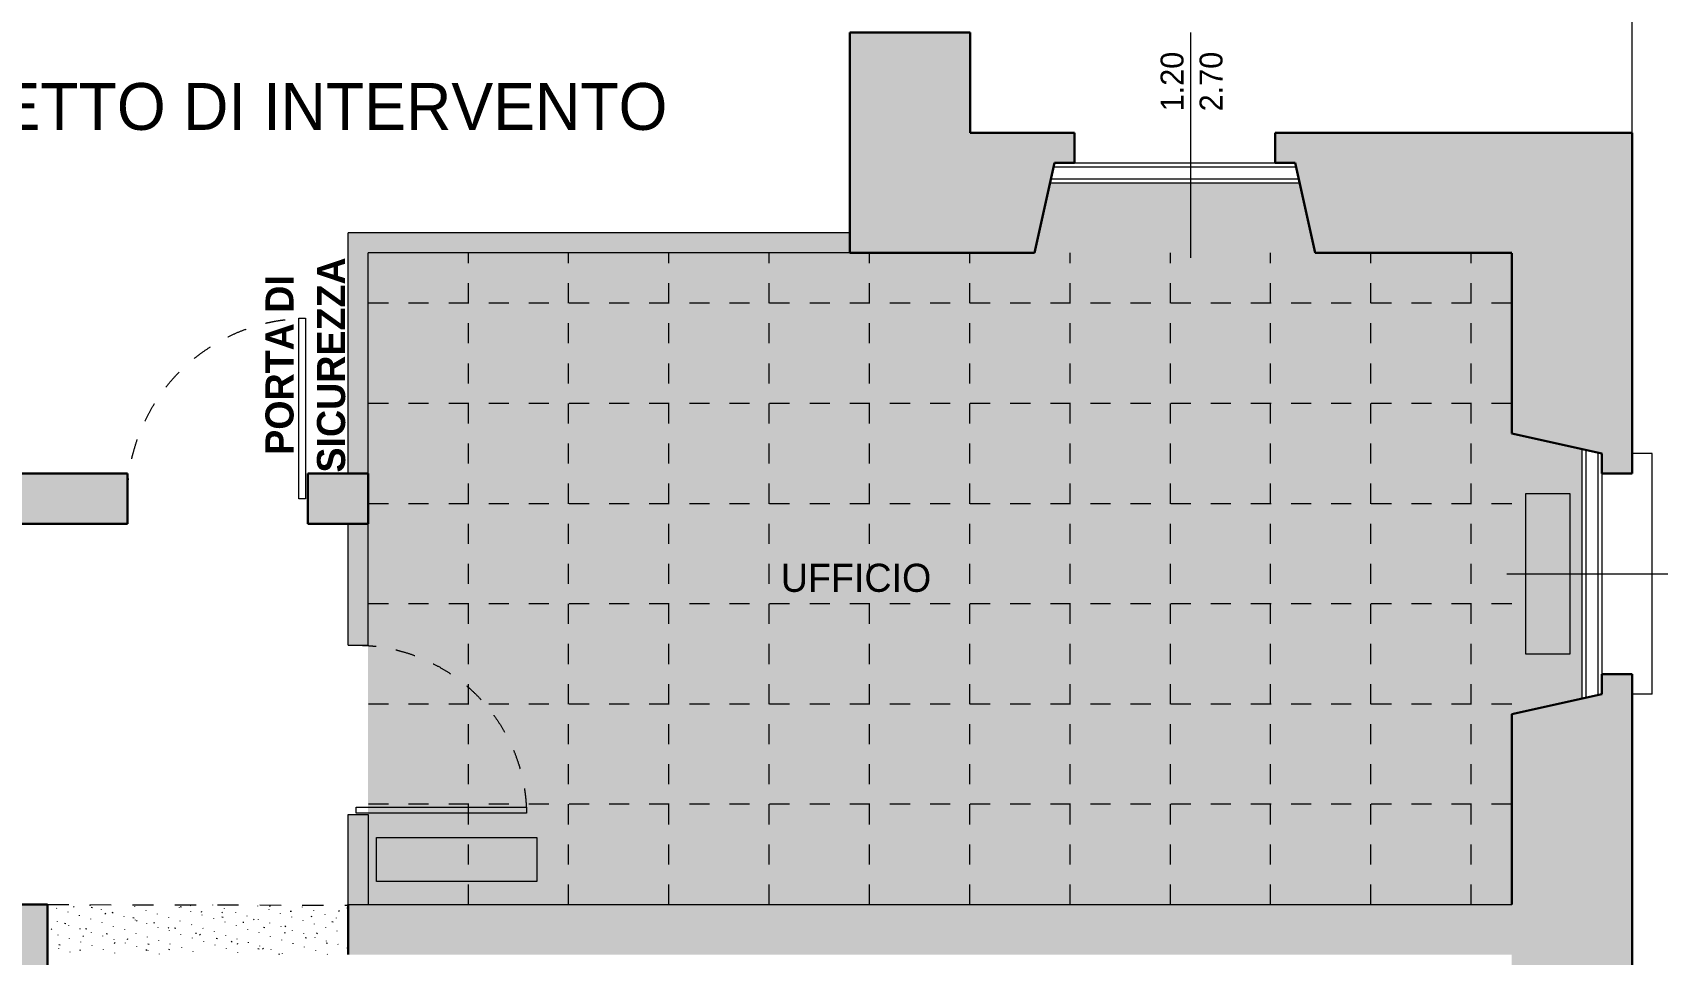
# Model space of a CAD drawing. Header units: metres. Extents: x 106 to 148.5, y -12.7 to 30.
# Drawn here: x 136.16 to 144.26, y 16.44 to 21.04 of the extents above; entities that cross this region are included whole.
import ezdxf

# ---------------------------------------------------------------- set-up
doc = ezdxf.new("R2010")
doc.units = ezdxf.units.M
doc.header["$LTSCALE"] = 0.508
doc.linetypes.add('STYLE_01', pattern=[0.416641, 0.208282, -0.208359])
doc.linetypes.add('STYLE_05', pattern=[0.208282, 0.069427, -0.138855])
doc.layers.add('Campiture', color=7, linetype='Continuous')
doc.layers.add('Palazzina IT', color=7, linetype='Continuous')
doc.styles.add('Century Gothic', font='GOTHIC.TTF')
doc.styles.add('Stylus BT', font='stylu.ttf')
doc.styles.add('Stylus BT (bold)', font='')
doc.styles.get('Stylus BT (bold)').set_extended_font_data('Stylus BT', bold=True)

# ---------------------------------------------------------------- blocks, each defined once
blk = doc.blocks.new('Gruppo')
at = {"color": 253, "linetype": 'Continuous', "lineweight": 13}
for p, q in [((-28.7604, 136.191), (-28.7605, 136.1927)), ((-28.2569, 136.1949), (-28.2608, 136.191)), ((-28.1476, 136.1941), (-28.1477, 136.1958)), ((-28.9269, 136.1781), (-28.927, 136.1798)), ((-28.9234, 136.1116), (-28.9235, 136.1133)), ((-28.8702, 136.1602), (-28.8703, 136.1619)), ((-28.8394, 136.188), (-28.8433, 136.1841)), ((-28.8136, 136.1424), (-28.8136, 136.1441)), ((-28.7569, 136.1245), (-28.757, 136.1263)), ((-28.7488, 136.1823), (-28.7547, 136.1837)), ((-28.7037, 136.1731), (-28.7038, 136.1749)), ((-28.6822, 136.1534), (-28.6861, 136.1494)), ((-28.6449, 136.1564), (-28.6508, 136.1578)), ((-28.6471, 136.1553), (-28.6472, 136.157)), ((-28.5904, 136.1375), (-28.5905, 136.1392)), ((-28.541, 136.1305), (-28.547, 136.1319)), ((-28.5372, 136.1861), (-28.5373, 136.1878)), ((-28.5337, 136.1196), (-28.5338, 136.1213)), ((-28.525, 136.1187), (-28.5289, 136.1148)), ((-28.4806, 136.1682), (-28.4807, 136.1699)), ((-28.4239, 136.1504), (-28.424, 136.1521)), ((-28.3673, 136.1325), (-28.3673, 136.1343)), ((-28.3141, 136.1811), (-28.3142, 136.1829)), ((-28.3106, 136.1147), (-28.3107, 136.1164)), ((-28.3046, 136.1853), (-28.3106, 136.1868)), ((-28.2574, 136.1633), (-28.2575, 136.165)), ((-28.2008, 136.1594), (-28.2067, 136.1609)), ((-28.2008, 136.1455), (-28.2008, 136.1472)), ((-28.1441, 136.1276), (-28.1442, 136.1293)), ((-28.0997, 136.1603), (-28.1036, 136.1564)), ((-28.0969, 136.1335), (-28.1028, 136.135)), ((-28.0909, 136.1762), (-28.091, 136.1779)), ((-28.0874, 136.1098), (-28.0875, 136.1115)), ((-28.0343, 136.1584), (-28.0344, 136.1601)), ((-27.9776, 136.1405), (-27.9777, 136.1423)), ((-27.9425, 136.1256), (-27.9464, 136.1217)), ((-27.9244, 136.1891), (-27.9245, 136.1909)), ((-27.9209, 136.1227), (-27.921, 136.1244)), ((-27.8678, 136.1713), (-27.8679, 136.173)), ((-27.8605, 136.1883), (-27.8664, 136.1898)), ((-27.8111, 136.1535), (-27.8112, 136.1552)), ((-27.7566, 136.1624), (-27.7625, 136.1639)), ((-27.7544, 136.1356), (-27.7545, 136.1373)), ((-27.7013, 136.1842), (-27.7014, 136.1859)), ((-27.6978, 136.1178), (-27.6979, 136.1195)), ((-27.6527, 136.1365), (-27.6587, 136.138)), ((-27.6446, 136.1664), (-27.6447, 136.1681)), ((-27.588, 136.1485), (-27.588, 136.1503)), ((-27.5489, 136.1106), (-27.5548, 136.1121)), ((-27.5313, 136.1307), (-27.5314, 136.1324)), ((-27.5172, 136.1672), (-27.5211, 136.1633)), ((-27.4781, 136.1793), (-27.4782, 136.181)), ((-27.4746, 136.1129), (-27.4747, 136.1146)), ((-28.9503, 136.0771), (-28.9542, 136.0732)), ((-28.9199, 136.0452), (-28.92, 136.0469)), ((-28.8813, 136.1015), (-28.8872, 136.103)), ((-28.8667, 136.0938), (-28.8668, 136.0955)), ((-28.8633, 136.0273), (-28.8633, 136.0291)), ((-28.8101, 136.0759), (-28.8102, 136.0777)), ((-28.7931, 136.0425), (-28.797, 136.0386)), ((-28.7774, 136.0756), (-28.7834, 136.0771)), ((-28.7534, 136.0581), (-28.7535, 136.0598)), ((-28.7002, 136.1067), (-28.7003, 136.1084)), ((-28.6968, 136.0403), (-28.6968, 136.042)), ((-28.6736, 136.0497), (-28.6795, 136.0512)), ((-28.6436, 136.0889), (-28.6437, 136.0906)), ((-28.5869, 136.071), (-28.587, 136.0727)), ((-28.5303, 136.0532), (-28.5304, 136.0549)), ((-28.4771, 136.1018), (-28.4772, 136.1035)), ((-28.4736, 136.0353), (-28.4737, 136.0371)), ((-28.4372, 136.1046), (-28.4431, 136.106)), ((-28.4204, 136.0839), (-28.4205, 136.0857)), ((-28.3678, 136.084), (-28.3717, 136.0801)), ((-28.3638, 136.0661), (-28.3639, 136.0678)), ((-28.3333, 136.0787), (-28.3392, 136.0801)), ((-28.3071, 136.0483), (-28.3072, 136.05)), ((-28.2539, 136.0969), (-28.254, 136.0986)), ((-28.2505, 136.0304), (-28.2505, 136.0321)), ((-28.2294, 136.0528), (-28.2354, 136.0542)), ((-28.2106, 136.0494), (-28.2145, 136.0455)), ((-28.1973, 136.079), (-28.1974, 136.0807)), ((-28.1406, 136.0612), (-28.1407, 136.0629)), ((-28.084, 136.0433), (-28.084, 136.0451)), ((-28.0308, 136.0919), (-28.0309, 136.0937)), ((-27.993, 136.1076), (-27.999, 136.1091)), ((-27.9741, 136.0741), (-27.9742, 136.0758)), ((-27.9175, 136.0563), (-27.9175, 136.058)), ((-27.8891, 136.0817), (-27.8951, 136.0832)), ((-27.8643, 136.1049), (-27.8644, 136.1066)), ((-27.8608, 136.0384), (-27.8609, 136.0401)), ((-27.8076, 136.087), (-27.8077, 136.0887)), ((-27.7853, 136.0558), (-27.7912, 136.0573)), ((-27.7853, 136.0909), (-27.7892, 136.087)), ((-27.751, 136.0692), (-27.7511, 136.0709)), ((-27.6943, 136.0513), (-27.6944, 136.053)), ((-27.6814, 136.0299), (-27.6873, 136.0314)), ((-27.6411, 136.0999), (-27.6412, 136.1017)), ((-27.6376, 136.0335), (-27.6377, 136.0352)), ((-27.6281, 136.0563), (-27.632, 136.0524)), ((-27.5845, 136.0821), (-27.5846, 136.0838)), ((-27.5278, 136.0643), (-27.5279, 136.066)), ((-28.9164, 135.9787), (-28.9165, 135.9805)), ((-28.91, 135.9949), (-28.9159, 135.9964)), ((-28.8598, 135.9609), (-28.8599, 135.9626)), ((-28.8061, 135.969), (-28.812, 135.9705)), ((-28.8066, 136.0095), (-28.8067, 136.0112)), ((-28.7499, 135.9917), (-28.75, 135.9934)), ((-28.6933, 135.9738), (-28.6934, 135.9755)), ((-28.6401, 136.0224), (-28.6402, 136.0241)), ((-28.6359, 136.0078), (-28.6398, 136.0039)), ((-28.6366, 135.956), (-28.6367, 135.9577)), ((-28.5834, 136.0046), (-28.5835, 136.0063)), ((-28.5697, 136.0238), (-28.5756, 136.0253)), ((-28.5268, 135.9867), (-28.5269, 135.9885)), ((-28.4787, 135.9731), (-28.4826, 135.9692)), ((-28.4658, 135.9979), (-28.4718, 135.9994)), ((-28.4701, 135.9689), (-28.4702, 135.9706)), ((-28.4169, 136.0175), (-28.417, 136.0192)), ((-28.4135, 135.9511), (-28.4136, 135.9528)), ((-28.362, 135.9721), (-28.3679, 135.9735)), ((-28.3603, 135.9997), (-28.3604, 136.0014)), ((-28.3036, 135.9818), (-28.3037, 135.9835)), ((-28.247, 135.964), (-28.2471, 135.9657)), ((-28.1938, 136.0126), (-28.1939, 136.0143)), ((-28.1371, 135.9947), (-28.1372, 135.9965)), ((-28.1255, 136.0269), (-28.1315, 136.0283)), ((-28.0805, 135.9769), (-28.0806, 135.9786)), ((-28.0534, 136.0147), (-28.0573, 136.0108)), ((-28.0217, 136.001), (-28.0276, 136.0024)), ((-28.0273, 136.0255), (-28.0274, 136.0272)), ((-28.0238, 135.9591), (-28.0239, 135.9608)), ((-27.9706, 136.0077), (-27.9707, 136.0094)), ((-27.9178, 135.9751), (-27.9237, 135.9766)), ((-27.914, 135.9898), (-27.9141, 135.9915)), ((-27.8962, 135.98), (-27.9001, 135.9761)), ((-27.8573, 135.972), (-27.8574, 135.9737)), ((-27.8139, 135.9492), (-27.8199, 135.9507)), ((-27.8041, 136.0206), (-27.8042, 136.0223)), ((-27.8007, 135.9541), (-27.8007, 135.9558)), ((-27.7475, 136.0027), (-27.7476, 136.0044)), ((-27.6908, 135.9849), (-27.6909, 135.9866)), ((-27.6342, 135.967), (-27.6343, 135.9688)), ((-27.5775, 136.004), (-27.5835, 136.0055)), ((-27.581, 136.0157), (-27.5811, 136.0174)), ((-27.5775, 135.9492), (-27.5776, 135.9509)), ((-27.5243, 135.9978), (-27.5244, 135.9995)), ((-27.4744, 135.9783), (-27.4796, 135.9796)), ((-27.4744, 136.0181), (-27.4748, 136.0177))]:
    blk.add_line(p, q, dxfattribs=at)
blk = doc.blocks.new('Gruppo-6')
at = {"color": 251, "linetype": 'Continuous', "lineweight": 15}
blk.add_lwpolyline([(-27.7192, 139.1229), (-27.6865, 139.1229), (-27.6865, 138.2229), (-27.7192, 138.2229)], close=True, dxfattribs=at)
at = {"color": 8, "linetype": 'STYLE_05', "lineweight": 13}
blk.add_open_spline([(-28.5744, 138.2229), (-28.5744, 138.4561), (-28.348, 138.8637), (-27.9521, 139.1102), (-27.7192, 139.1218)], degree=2, dxfattribs=at)
blk = doc.blocks.new('Gruppo-8')
at = {"color": 251, "linetype": 'Continuous', "lineweight": 15}
blk.add_lwpolyline([(-27.4344, 136.684), (-26.5844, 136.684), (-26.5844, 136.6531), (-27.4344, 136.6531)], close=True, dxfattribs=at)
at = {"color": 8, "linetype": 'STYLE_05', "lineweight": 13}
blk.add_open_spline([(-27.4344, 137.4917), (-27.2142, 137.4917), (-26.8292, 137.2778), (-26.5964, 136.9039), (-26.5855, 136.684)], degree=2, dxfattribs=at)

msp = doc.modelspace()

# ---------------------------------------------------------------- hatches: boundary and pattern name
at = {"layer": 'Campiture', "linetype": 'Continuous', "lineweight": 0}
for color, points in [(254, [(133.0846, 23.693), (133.0846, 23.543), (133.1669, 23.543), (133.1846, 23.543), (133.2846, 23.093), (133.4846, 23.093), (133.4846, 21.243), (132.7419, 21.243), (132.7419, 21.143), (133.4846, 21.143), (133.4846, 18.843), (132.7419, 18.843), (132.7419, 18.593), (136.6327, 18.593), (136.6327, 18.843), (133.5846, 18.843), (133.5846, 23.093), (134.6846, 23.093), (134.7846, 23.543), (134.8846, 23.543), (134.8846, 23.693)]), (254, [(140.2348, 21.0439), (140.8348, 21.0439), (140.8348, 20.5439), (141.3548, 20.5439), (141.3548, 20.3939), (141.2548, 20.3939), (141.1548, 19.9439), (137.8327, 19.9439), (137.8327, 17.9868), (137.7327, 17.9868), (137.7327, 18.593), (137.5327, 18.593), (137.5327, 18.843), (137.7327, 18.843), (137.7327, 20.035), (137.7327, 20.0439), (140.2348, 20.0439)]), (254, [(142.3548, 20.5439), (144.1346, 20.5439), (144.1346, 18.843), (143.9846, 18.843), (143.9846, 18.943), (143.5346, 19.043), (143.5346, 19.943), (142.5548, 19.9439), (142.4548, 20.3939), (142.3548, 20.3939)]), (255, [(137.8327, 16.693), (137.8327, 19.9439), (141.1548, 19.9439), (141.2325, 20.2939), (142.477, 20.2939), (142.5548, 19.9439), (143.5348, 19.9439), (143.5346, 19.043), (143.8846, 18.9653), (143.8846, 17.7208), (143.5346, 17.643), (143.5346, 16.693)]), (254, [(143.9846, 17.843), (144.1346, 17.843), (144.1346, 14.743), (143.9846, 14.743), (143.9846, 14.843), (143.5346, 14.943), (143.5346, 16.443), (137.7327, 16.443), (137.7327, 16.69), (137.7327, 16.693), (137.7327, 17.143), (137.8327, 17.143), (137.8327, 16.693), (143.5346, 16.693), (143.5346, 17.643), (143.9846, 17.743)]), (254, [(136.8846, 11.343), (136.8846, 11.493), (136.7846, 11.493), (136.6846, 11.943), (136.2346, 11.943), (136.2346, 16.443), (136.2346, 16.443), (136.2346, 16.693), (134.6846, 16.693), (134.6846, 16.2816), (134.7846, 16.2816), (134.7846, 16.443), (135.9846, 16.443), (135.9846, 12.943), (135.0846, 12.943), (135.0846, 15.443), (134.6846, 15.443), (134.6846, 12.943), (134.5969, 12.943), (134.5846, 12.943), (134.5846, 12.843), (135.9846, 12.843), (135.9846, 11.943), (133.9846, 11.943), (133.8846, 11.493), (133.7846, 11.493), (133.7846, 11.343)])]:
    msp.add_hatch(color=color, dxfattribs=at).paths.add_polyline_path(points)
at = {"layer": 'Palazzina IT', "linetype": 'Continuous', "lineweight": 0}
msp.add_hatch(color=255, dxfattribs=at).paths.add_polyline_path([(143.6046, 18.743), (143.8246, 18.743), (143.8246, 17.943), (143.6046, 17.943)])

# ---------------------------------------------------------------- linework, layer by layer
at = {"layer": 'Campiture', "color": 8, "linetype": 'STYLE_05', "lineweight": 13}
for p, q in [((138.3327, 16.693), (138.3327, 19.9439)), ((138.8327, 16.693), (138.8327, 19.9439)), ((139.3327, 16.693), (139.3327, 19.9439)), ((139.8327, 16.693), (139.8327, 19.9439)), ((140.3327, 16.693), (140.3327, 19.9439)), ((140.8327, 16.693), (140.8327, 19.9439)), ((141.3327, 16.693), (141.3327, 19.9439)), ((141.8327, 16.693), (141.8327, 19.9439)), ((142.3327, 16.693), (142.3327, 19.9439)), ((142.8327, 16.693), (142.8327, 19.9439)), ((143.3327, 16.693), (143.3327, 19.9439)), ((143.5346, 19.693), (137.8327, 19.693)), ((143.5346, 19.193), (137.8327, 19.193)), ((143.5346, 18.693), (137.8327, 18.693)), ((143.5346, 18.193), (137.8327, 18.193)), ((143.5346, 17.693), (137.8327, 17.693)), ((143.5346, 17.193), (137.8327, 17.193))]:
    msp.add_line(p, q, dxfattribs=at)
at = {"layer": 'Campiture', "color": 8, "linetype": 'STYLE_01', "lineweight": 9}
msp.add_line((136.2346, 16.693), (137.7327, 16.69), dxfattribs=at)
at = {"layer": 'Palazzina IT', "color": 8, "linetype": 'Continuous', "lineweight": 15}
for p, q in [((144.1346, 20.5439), (144.1346, 23.693)), ((144.2346, 18.943), (144.1346, 18.943)), ((144.2346, 17.743), (144.2346, 18.943)), ((144.2346, 17.743), (144.1346, 17.743))]:
    msp.add_line(p, q, dxfattribs=at)
at = {"layer": 'Palazzina IT', "color": 7, "linetype": 'Continuous', "lineweight": 30}
for p, q in [((140.2348, 21.0439), (140.2348, 19.9439)), ((140.8348, 21.0439), (140.2348, 21.0439)), ((140.8348, 20.5439), (140.8348, 21.0439)), ((141.3548, 20.5439), (140.8348, 20.5439)), ((141.3548, 20.5439), (141.3548, 20.3939)), ((142.3548, 20.5439), (144.1346, 20.5439)), ((142.3548, 20.5439), (142.3548, 20.3939)), ((144.1346, 18.843), (144.1346, 20.5439)), ((141.1548, 19.9439), (141.2548, 20.3939)), ((141.3548, 20.3939), (141.2548, 20.3939)), ((142.3548, 20.3939), (142.4548, 20.3939)), ((142.5548, 19.9439), (142.4548, 20.3939)), ((141.1548, 19.9439), (140.2348, 19.9439)), ((143.5348, 19.9439), (142.5548, 19.9439)), ((143.5346, 19.043), (143.5346, 19.943)), ((143.5346, 19.043), (143.9846, 18.943)), ((143.9846, 18.843), (143.9846, 18.943)), ((136.6327, 18.843), (132.7419, 18.843)), ((136.6327, 18.593), (136.6327, 18.843)), ((137.5327, 18.593), (137.5327, 18.843)), ((137.5327, 18.843), (137.8327, 18.843)), ((137.8327, 18.593), (137.8327, 18.843)), ((144.1346, 18.843), (143.9846, 18.843)), ((132.7419, 18.593), (136.6327, 18.593)), ((137.5327, 18.593), (137.8327, 18.593)), ((144.1346, 17.843), (143.9846, 17.843)), ((143.9846, 17.843), (143.9846, 17.743)), ((144.1346, 14.743), (144.1346, 17.843)), ((143.5346, 17.643), (143.9846, 17.743)), ((143.5346, 16.693), (143.5346, 17.643)), ((134.6846, 16.693), (136.2346, 16.693)), ((136.2346, 16.693), (136.2346, 11.943)), ((137.7327, 16.443), (137.7327, 16.693))]:
    msp.add_line(p, q, dxfattribs=at)
at = {"layer": 'Palazzina IT', "color": 7, "linetype": 'Continuous', "lineweight": 13}
for p, q in [((141.9348, 19.9201), (141.9348, 21.0432)), ((143.5108, 18.343), (144.6339, 18.343))]:
    msp.add_line(p, q, dxfattribs=at)
at = {"layer": 'Palazzina IT', "color": 254, "linetype": 'Continuous', "lineweight": 13}
for p, q in [((141.2503, 20.3739), (142.4592, 20.3739)), ((141.2325, 20.3139), (142.477, 20.3139)), ((143.9046, 18.9653), (143.9046, 17.7208)), ((143.9646, 18.9475), (143.9646, 17.7386))]:
    msp.add_line(p, q, dxfattribs=at)
at = {"layer": 'Palazzina IT', "color": 254, "linetype": 'Continuous', "lineweight": 15}
for p, q in [((141.3548, 20.3939), (142.3548, 20.3939)), ((141.2325, 20.2939), (142.477, 20.2939)), ((143.8846, 18.9653), (143.8846, 17.7208)), ((143.9846, 18.843), (143.9846, 17.843))]:
    msp.add_line(p, q, dxfattribs=at)
at = {"layer": 'Palazzina IT', "color": 7, "linetype": 'Continuous', "lineweight": 15}
for p, q in [((137.7327, 18.843), (137.7327, 20.0439)), ((140.2348, 20.0439), (137.7327, 20.0439)), ((140.2348, 19.9439), (137.8327, 19.9439)), ((137.8327, 18.843), (137.8327, 19.9439)), ((137.7327, 17.9868), (137.7327, 18.593)), ((137.8327, 17.9868), (137.8327, 18.593)), ((137.7327, 17.9868), (137.8327, 17.9868)), ((137.7327, 16.693), (137.7327, 17.143)), ((137.7327, 17.143), (137.8327, 17.143)), ((137.8327, 17.143), (137.8327, 16.693)), ((137.7327, 16.693), (143.5346, 16.693))]:
    msp.add_line(p, q, dxfattribs=at)
at = {"layer": 'Palazzina IT', "color": 3, "linetype": 'Continuous', "lineweight": 15}
msp.add_line((137.8327, 18.5889), (137.8327, 18.593), dxfattribs=at)
at = {"layer": 'Palazzina IT', "color": 8, "linetype": 'Continuous', "lineweight": 15}
for points in [[(143.6046, 18.743), (143.8246, 18.743), (143.8246, 17.943), (143.6046, 17.943)], [(137.8746, 17.028), (138.6746, 17.028), (138.6746, 16.808), (137.8746, 16.808)]]:
    msp.add_lwpolyline(points, close=True, dxfattribs=at)

# ---------------------------------------------------------------- block references
at = {"layer": 'Campiture', "color": 253}
msp.add_blockref('Gruppo', (165.2071, -119.5049), dxfattribs=at)
at = {"layer": 'Palazzina IT', "color": 7}
for name in ['Gruppo-6', 'Gruppo-8']:
    msp.add_blockref(name, (165.2071, -119.5049), dxfattribs=at)

# ---------------------------------------------------------------- texts
at = {"layer": 'Palazzina IT', "color": 7, "insert": (141.7841, 20.6506), "char_height": 0.1141, "attachment_point": 1, "rotation": 90, "line_spacing_factor": 1.022525, "style": 'Century Gothic'}
msp.add_mtext('1.20^I\\P2.70', dxfattribs=at)
at = {"layer": 'Palazzina IT', "color": 1, "insert": (134.4787, 20.7917), "char_height": 0.233807, "attachment_point": 1, "line_spacing_factor": 1.099818, "style": 'Stylus BT'}
msp.add_mtext('NON OGGETTO DI INTERVENTO', dxfattribs=at)
at = {"layer": 'Palazzina IT', "color": 250, "insert": (137.5206, 19.385), "char_height": 0.14028, "attachment_point": 5, "rotation": 90, "line_spacing_factor": 1.099818, "style": 'Stylus BT (bold)'}
msp.add_mtext('PORTA DI\\PSICUREZZA', dxfattribs=at)
at = {"layer": 'Palazzina IT', "color": 7, "insert": (139.8905, 18.3934), "char_height": 0.14028, "attachment_point": 1, "line_spacing_factor": 1.099818, "style": 'Stylus BT'}
msp.add_mtext('UFFICIO', dxfattribs=at)

doc.saveas('drawing.dxf')
